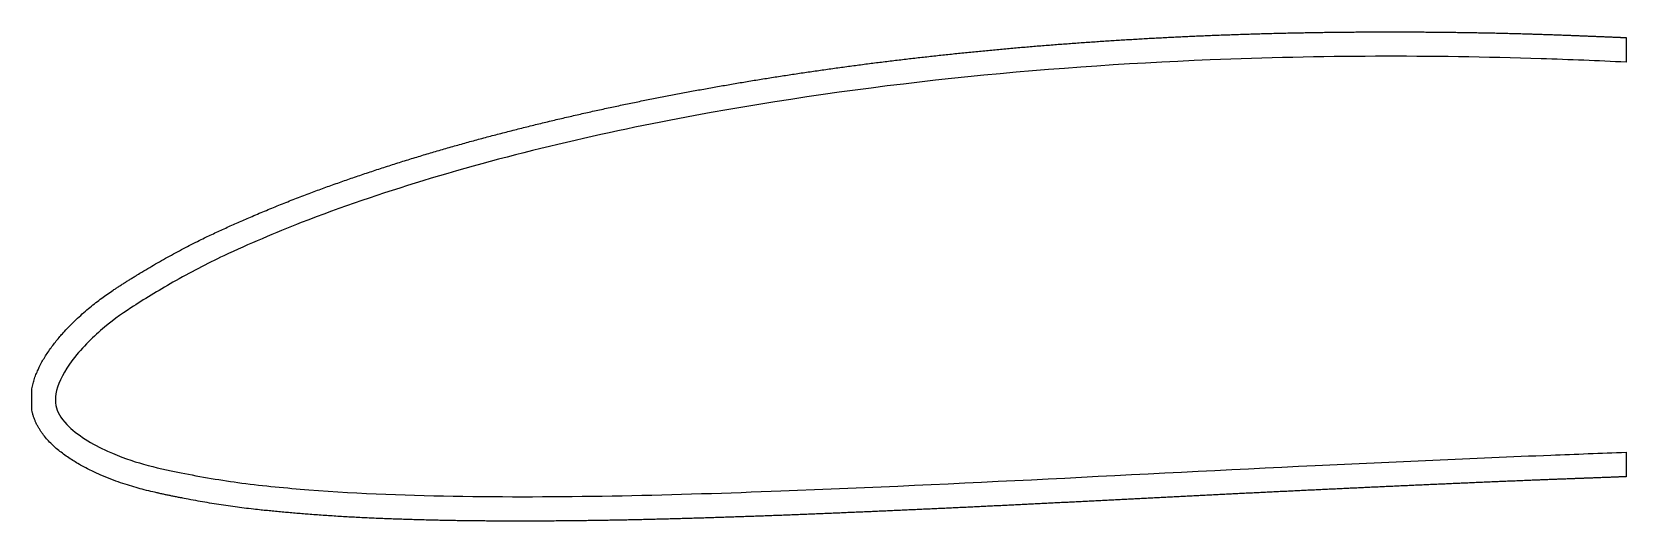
# Model space of a CAD drawing. Header units: millimetres. Extents: x 0 to 130, y -9 to 31.
import ezdxf

# ---------------------------------------------------------------- set-up
doc = ezdxf.new("R2010")
doc.units = ezdxf.units.MM

msp = doc.modelspace()

# ---------------------------------------------------------------- linework, layer by layer
for p, q in [((130, 30.42), (130, 28.41)), ((0, 0), (0, 1.75)), ((130, -3.43), (130, -5.43))]:
    msp.add_line(p, q)
for points, degree, knots in [([(0, 1.75), (0.24, 3.07), (1.43, 5.47), (4.82, 8.75), (7, 10.06), (11.85, 13.1), (15.92, 14.95), (20.52, 16.96), (24.97, 18.59), (29.51, 20.12), (34.04, 21.48), (38.6, 22.72), (43.18, 23.84), (47.78, 24.87), (52.38, 25.79), (57, 26.63), (61.63, 27.38), (66.27, 28.05), (70.91, 28.64), (75.56, 29.15), (80.22, 29.6), (84.88, 29.97), (89.54, 30.28), (94.2, 30.53), (98.87, 30.71), (103.54, 30.83), (108.2, 30.89), (112.86, 30.89), (117.53, 30.84), (121.88, 30.74), (125.34, 30.61), (127.82, 30.51), (129.37, 30.44), (130, 30.42)], 5, [-0.9978216, -0.9978216, -0.9978216, -0.9978216, -0.9978216, -0.9978216, -0.9897441, -0.9833219, -0.9754214, -0.9679373, -0.9605268, -0.9531532, -0.9458023, -0.9384668, -0.9311425, -0.9238266, -0.9165173, -0.9092133, -0.9019136, -0.8946176, -0.8873246, -0.8800343, -0.8727462, -0.8654602, -0.8581758, -0.850893, -0.8436115, -0.8363312, -0.8290519, -0.8217735, -0.8144958, -0.8072189, -0.7999584, -0.7927096, -0.7877039, -0.7877039, -0.7877039, -0.7877039, -0.7877039, -0.7877039]), ([(130, 28.41), (127.7, 28.52), (125.4, 28.61), (123.08, 28.69), (114.06, 28.98), (105.08, 28.96), (96.09, 28.59), (82.01, 28.02), (67.94, 26.62), (54.08, 24.05), (46.59, 22.67), (39.16, 20.94), (31.88, 18.72), (28.54, 17.7), (25.23, 16.58), (21.97, 15.31), (19.83, 14.47), (17.7, 13.56), (15.65, 12.6), (14.27, 11.95), (12.89, 11.23), (11.5, 10.44), (10.29, 9.74), (9.11, 9.03), (8.08, 8.35), (7.24, 7.8), (6.46, 7.25), (5.59, 6.49), (4.74, 5.75), (3.79, 4.79), (3.07, 3.75), (2.47, 2.9), (2.07, 2.02), (1.96, 1.33), (1.9, 0.98), (1.9, 0.68), (1.96, 0.39)], 3, [-0.2124395, -0.2124395, -0.2124395, -0.2124395, -0.2015329, -0.2015329, -0.2015329, -0.1592085, -0.1592085, -0.1592085, -0.0928838, -0.0928838, -0.0928838, -0.0570766, -0.0570766, -0.0570766, -0.0406358, -0.0406358, -0.0406358, -0.0298638, -0.0298638, -0.0298638, -0.0225786, -0.0225786, -0.0225786, -0.0162337, -0.0162337, -0.0162337, -0.0110819, -0.0110819, -0.0110819, -0.0061284, -0.0061284, -0.0061284, -0.0020639, -0.0020639, -0.0020639, 0, 0, 0, 0]), ([(1.96, 0.39), (2.06, -0.12), (2.33, -0.63), (2.86, -1.18), (3.64, -2), (4.94, -2.79), (6.17, -3.35), (7.24, -3.83), (8.22, -4.16), (9.1, -4.41), (10.11, -4.69), (11.08, -4.9), (12.16, -5.12), (13.75, -5.43), (15.49, -5.73), (17.11, -5.95), (18.94, -6.19), (20.73, -6.35), (22.58, -6.5), (26.78, -6.83), (30.95, -6.97), (35.13, -7.03), (43.81, -7.16), (52.45, -6.92), (61.08, -6.59), (75.63, -6.04), (90.12, -5.21), (104.64, -4.52), (111.04, -4.21), (117.46, -3.92), (123.85, -3.67), (125.89, -3.59), (127.94, -3.51), (130, -3.43)], 3, [0, 0, 0, 0, 0.0035828, 0.0035828, 0.0035828, 0.0089243, 0.0089243, 0.0089243, 0.0135753, 0.0135753, 0.0135753, 0.0188935, 0.0188935, 0.0188935, 0.0266876, 0.0266876, 0.0266876, 0.0354583, 0.0354583, 0.0354583, 0.0554244, 0.0554244, 0.0554244, 0.0969314, 0.0969314, 0.0969314, 0.1669401, 0.1669401, 0.1669401, 0.1978186, 0.1978186, 0.1978186, 0.2076364, 0.2076364, 0.2076364, 0.2076364]), ([(130, -5.43), (129.35, -5.46), (127.81, -5.52), (125.39, -5.61), (122.14, -5.73), (117.96, -5.91), (113.57, -6.1), (109.17, -6.3), (104.78, -6.51), (100.39, -6.72), (96, -6.94), (91.6, -7.16), (87.21, -7.39), (82.81, -7.61), (78.4, -7.83), (73.99, -8.04), (69.58, -8.24), (65.16, -8.43), (60.73, -8.61), (56.29, -8.76), (51.83, -8.9), (47.36, -9), (42.88, -9.06), (38.37, -9.07), (33.85, -9.03), (29.27, -8.9), (24.71, -8.7), (19.88, -8.29), (15.57, -7.88), (9.78, -6.68), (7.31, -6.2), (2.03, -3.94), (0.31, -1.59), (0, 0)], 5, [-0.2075114, -0.2075114, -0.2075114, -0.2075114, -0.2075114, -0.2075114, -0.2023924, -0.1952966, -0.1882134, -0.1811475, -0.1740821, -0.1670169, -0.1599515, -0.1528853, -0.1458178, -0.1387485, -0.1316767, -0.124602, -0.1175234, -0.1104402, -0.1033516, -0.0962565, -0.0891536, -0.0820416, -0.0749188, -0.067783, -0.0606313, -0.0534599, -0.0462632, -0.0390322, -0.0317503, -0.0243775, -0.0165626, -0.0101997, 0, 0, 0, 0, 0, 0])]:
    msp.add_open_spline(points, degree=degree, knots=knots)

doc.saveas('drawing.dxf')
